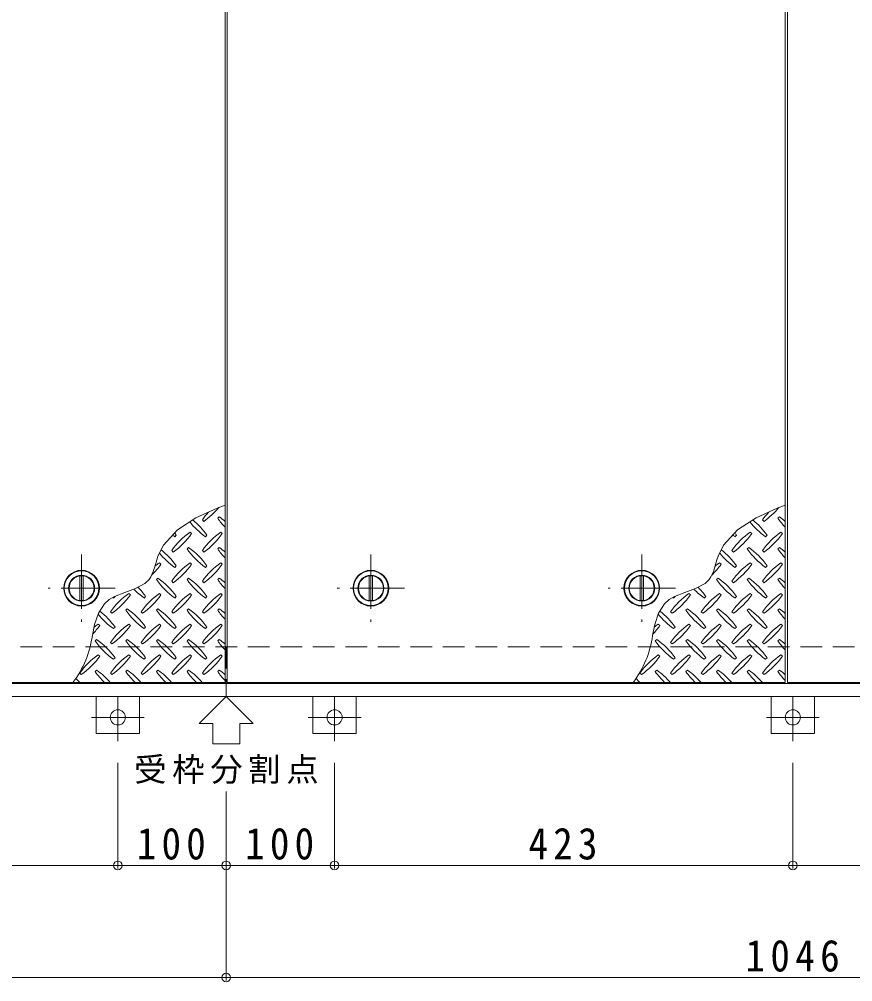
# Model space of a CAD drawing. Units: millimetres at full size, sheet at 1:10. Extents: x -2620 to 2461, y -1962 to 1488.
# Drawn here: x -1197 to -428, y -288 to 600 of the extents above; entities that cross this region are included whole.
import ezdxf

# ---------------------------------------------------------------- set-up
doc = ezdxf.new("R2010")
doc.units = ezdxf.units.MM
doc.header["$LTSCALE"] = 10
doc.header["$PDMODE"] = 32
doc.header["$PDSIZE"] = 8
doc.linetypes.add('CHAIN1', pattern=[8, 5, -1, 1, -1])
doc.linetypes.add('DASHED2', pattern=[3, 2, -1])
for name, color, linetype, lineweight in [('0-1', 2, 'DASHED2', 9), ('0-2', 3, 'Continuous', 9), ('0-3', 2, 'Continuous', 9), ('0-5', 7, 'Continuous', 9), ('0-9', 134, 'Continuous', 5), ('0-C', 2, 'Continuous', 9), ('0-E', 3, 'Continuous', 9), ('0-F', 7, 'Continuous', 9)]:
    doc.layers.add(name, color=color, linetype=linetype, lineweight=lineweight)
doc.styles.add('ＭＳ ゴシック', font='')
doc.styles.get('ＭＳ ゴシック').set_extended_font_data('MS Gothic')

msp = doc.modelspace()

# ---------------------------------------------------------------- linework, layer by layer
at = {"layer": '0-1'}
for p, q in [((-6.03, 20.77), (-2006.03, 20.77)), ((-1006.03, 20.77), (-1006.03, -25.23))]:
    msp.add_line(p, q, dxfattribs=at)
at = {"layer": '0-2'}
for p, q in [((-1007.03, 1053.77), (-1007.03, -12.23)), ((-1005.03, 1053.77), (-1005.03, -12.23)), ((-490.03, 1053.77), (-490.03, -12.23)), ((-488.03, 1053.77), (-488.03, -12.23)), ((-1007.03, -12.23), (-1522.03, -12.23)), ((-490.03, -12.23), (-1005.03, -12.23)), ((26.97, -12.23), (-488.03, -12.23))]:
    msp.add_line(p, q, dxfattribs=at)
for centre in [(-1139.53, 74.77), (-872.53, 74.77), (-622.53, 74.77)]:
    msp.add_circle(centre, 16.5, dxfattribs=at)
at = {"layer": '0-3'}
for p, q in [((27.97, -13.23), (-2040.03, -13.23)), ((39.97, -25.23), (-2052.03, -25.23))]:
    msp.add_line(p, q, dxfattribs=at)
at = {"layer": '0-5'}
for p, q in [((-1006.03, -25.23), (-1031.03, -50.23)), ((-1006.03, -25.23), (-981.03, -50.23)), ((-1031.03, -50.23), (-1018.53, -50.23)), ((-993.53, -50.23), (-981.03, -50.23)), ((-993.53, -50.23), (-993.53, -68.93))]:
    msp.add_line(p, q, dxfattribs=at)
msp.add_lwpolyline([(-1018.53, -50.23), (-1018.53, -68.93), (-993.53, -68.93)], dxfattribs=at)
at = {"layer": '0-9'}
for p, q in [((-1028.08, 137.84), (-1026.67, 136.42)), ((-1012.53, 140.67), (-1013.94, 139.25)), ((-511.08, 137.84), (-509.67, 136.42)), ((-495.53, 140.67), (-496.94, 139.25)), ((-1037.98, 125.11), (-1039.4, 126.52)), ((-1009.7, 125.11), (-1011.11, 126.52)), ((-520.98, 125.11), (-522.4, 126.52)), ((-492.7, 125.11), (-494.11, 126.52)), ((-1053.54, 122.28), (-1052.12, 123.69)), ((-1025.25, 122.28), (-1023.84, 123.69)), ((-536.54, 122.28), (-535.12, 123.69)), ((-508.25, 122.28), (-506.84, 123.69)), ((-1056.37, 109.55), (-1054.95, 108.14)), ((-1040.81, 112.38), (-1042.22, 110.97)), ((-1028.08, 109.55), (-1026.67, 108.14)), ((-1012.53, 112.38), (-1013.94, 110.97)), ((-539.37, 109.55), (-537.95, 108.14)), ((-523.81, 112.38), (-525.22, 110.97)), ((-511.08, 109.55), (-509.67, 108.14)), ((-495.53, 112.38), (-496.94, 110.97)), ((-1066.27, 96.82), (-1067.68, 98.24)), ((-1037.98, 96.82), (-1039.4, 98.24)), ((-1009.7, 96.82), (-1011.11, 98.24)), ((-549.27, 96.82), (-550.68, 98.24)), ((-520.98, 96.82), (-522.4, 98.24)), ((-492.7, 96.82), (-494.11, 98.24)), ((-1053.54, 94), (-1052.12, 95.41)), ((-1025.25, 94), (-1023.84, 95.41)), ((-536.54, 94), (-535.12, 95.41)), ((-508.25, 94), (-506.84, 95.41)), ((-1069.09, 84.1), (-1070.51, 82.68)), ((-1056.37, 81.27), (-1054.95, 79.85)), ((-1040.81, 84.1), (-1042.22, 82.68)), ((-1028.08, 81.27), (-1026.67, 79.85)), ((-1012.53, 84.1), (-1013.94, 82.68)), ((-552.09, 84.1), (-553.51, 82.68)), ((-539.37, 81.27), (-537.95, 79.85)), ((-523.81, 84.1), (-525.22, 82.68)), ((-511.08, 81.27), (-509.67, 79.85)), ((-495.53, 84.1), (-496.94, 82.68)), ((-1110.11, 65.71), (-1108.69, 67.13)), ((-1094.55, 68.54), (-1095.96, 69.95)), ((-1081.82, 65.71), (-1080.41, 67.13)), ((-1066.27, 68.54), (-1067.68, 69.95)), ((-1053.54, 65.71), (-1052.12, 67.13)), ((-1037.98, 68.54), (-1039.4, 69.95)), ((-1025.25, 65.71), (-1023.84, 67.13)), ((-1009.7, 68.54), (-1011.11, 69.95)), ((-593.11, 65.71), (-591.69, 67.13)), ((-577.55, 68.54), (-578.96, 69.95)), ((-564.82, 65.71), (-563.41, 67.13)), ((-549.27, 68.54), (-550.68, 69.95)), ((-536.54, 65.71), (-535.12, 67.13)), ((-520.98, 68.54), (-522.4, 69.95)), ((-508.25, 65.71), (-506.84, 67.13)), ((-492.7, 68.54), (-494.11, 69.95)), ((-1097.38, 55.81), (-1098.79, 54.4)), ((-1069.09, 55.81), (-1070.51, 54.4)), ((-1040.81, 55.81), (-1042.22, 54.4)), ((-1012.53, 55.81), (-1013.94, 54.4)), ((-580.38, 55.81), (-581.79, 54.4)), ((-552.09, 55.81), (-553.51, 54.4)), ((-523.81, 55.81), (-525.22, 54.4)), ((-495.53, 55.81), (-496.94, 54.4)), ((-1112.93, 52.98), (-1111.52, 51.57)), ((-1084.65, 52.98), (-1083.24, 51.57)), ((-1056.37, 52.98), (-1054.95, 51.57)), ((-1028.08, 52.98), (-1026.67, 51.57)), ((-595.93, 52.98), (-594.52, 51.57)), ((-567.65, 52.98), (-566.24, 51.57)), ((-539.37, 52.98), (-537.95, 51.57)), ((-511.08, 52.98), (-509.67, 51.57)), ((-1122.83, 40.26), (-1124.25, 41.67)), ((-1110.11, 37.43), (-1108.69, 38.84)), ((-1094.55, 40.26), (-1095.96, 41.67)), ((-1081.82, 37.43), (-1080.41, 38.84)), ((-1066.27, 40.26), (-1067.68, 41.67)), ((-1053.54, 37.43), (-1052.12, 38.84)), ((-1037.98, 40.26), (-1039.4, 41.67)), ((-1025.25, 37.43), (-1023.84, 38.84)), ((-1009.7, 40.26), (-1011.11, 41.67)), ((-605.83, 40.26), (-607.25, 41.67)), ((-593.11, 37.43), (-591.69, 38.84)), ((-577.55, 40.26), (-578.96, 41.67)), ((-564.82, 37.43), (-563.41, 38.84)), ((-549.27, 40.26), (-550.68, 41.67)), ((-536.54, 37.43), (-535.12, 38.84)), ((-520.98, 40.26), (-522.4, 41.67)), ((-508.25, 37.43), (-506.84, 38.84)), ((-492.7, 40.26), (-494.11, 41.67)), ((-1125.66, 27.53), (-1127.08, 26.11)), ((-1097.38, 27.53), (-1098.79, 26.11)), ((-1069.09, 27.53), (-1070.51, 26.11)), ((-1040.81, 27.53), (-1042.22, 26.11)), ((-1012.53, 27.53), (-1013.94, 26.11)), ((-608.66, 27.53), (-610.08, 26.11)), ((-580.38, 27.53), (-581.79, 26.11)), ((-552.09, 27.53), (-553.51, 26.11)), ((-523.81, 27.53), (-525.22, 26.11)), ((-495.53, 27.53), (-496.94, 26.11)), ((-1112.93, 24.7), (-1111.52, 23.29)), ((-1084.65, 24.7), (-1083.24, 23.29)), ((-1056.37, 24.7), (-1054.95, 23.29)), ((-1028.08, 24.7), (-1026.67, 23.29)), ((-595.93, 24.7), (-594.52, 23.29)), ((-567.65, 24.7), (-566.24, 23.29)), ((-539.37, 24.7), (-537.95, 23.29)), ((-511.08, 24.7), (-509.67, 23.29)), ((-1122.83, 11.97), (-1124.25, 13.39)), ((-1110.11, 9.14), (-1108.69, 10.56)), ((-1094.55, 11.97), (-1095.96, 13.39)), ((-1081.82, 9.14), (-1080.41, 10.56)), ((-1066.27, 11.97), (-1067.68, 13.39)), ((-1053.54, 9.14), (-1052.12, 10.56)), ((-1037.98, 11.97), (-1039.4, 13.39)), ((-1025.25, 9.14), (-1023.84, 10.56)), ((-1009.7, 11.97), (-1011.11, 13.39)), ((-605.83, 11.97), (-607.25, 13.39)), ((-593.11, 9.14), (-591.69, 10.56)), ((-577.55, 11.97), (-578.96, 13.39)), ((-564.82, 9.14), (-563.41, 10.56)), ((-549.27, 11.97), (-550.68, 13.39)), ((-536.54, 9.14), (-535.12, 10.56)), ((-520.98, 11.97), (-522.4, 13.39)), ((-508.25, 9.14), (-506.84, 10.56)), ((-492.7, 11.97), (-494.11, 13.39)), ((-1141.22, -3.58), (-1139.8, -5)), ((-1125.66, -0.76), (-1127.08, -2.17)), ((-1112.93, -3.58), (-1111.52, -5)), ((-1097.38, -0.76), (-1098.79, -2.17)), ((-1084.65, -3.58), (-1083.24, -5)), ((-1069.09, -0.76), (-1070.51, -2.17)), ((-1056.37, -3.58), (-1054.95, -5)), ((-1040.81, -0.76), (-1042.22, -2.17)), ((-1028.08, -3.58), (-1026.67, -5)), ((-1012.53, -0.76), (-1013.94, -2.17)), ((-624.22, -3.58), (-622.8, -5)), ((-608.66, -0.76), (-610.08, -2.17)), ((-595.93, -3.58), (-594.52, -5)), ((-580.38, -0.76), (-581.79, -2.17)), ((-567.65, -3.58), (-566.24, -5)), ((-552.09, -0.76), (-553.51, -2.17)), ((-539.37, -3.58), (-537.95, -5)), ((-523.81, -0.76), (-525.22, -2.17)), ((-511.08, -3.58), (-509.67, -5)), ((-495.53, -0.76), (-496.94, -2.17))]:
    msp.add_line(p, q, dxfattribs=at)
for points in [[(-1007.03, 151.5), (-1014.47, 148.5), (-1034.05, 139.54), (-1051.11, 128.59), (-1064.08, 114.39), (-1069.1, 104.17), (-1070.12, 101.04), (-1071.71, 95.51), (-1073.42, 90.12), (-1075.62, 85.19), (-1077.28, 82.69), (-1081.13, 78.99), (-1089.77, 74.39), (-1099.64, 70.89), (-1109.25, 67.12), (-1114.11, 64.27), (-1118.47, 60.33), (-1123.95, 51.67), (-1127.5, 41.24), (-1129.62, 30.96)], [(-490.03, 151.5), (-497.47, 148.5), (-517.05, 139.54), (-534.11, 128.59), (-547.08, 114.39), (-552.1, 104.17), (-553.12, 101.04), (-554.71, 95.51), (-556.42, 90.12), (-558.62, 85.19), (-560.28, 82.69), (-564.13, 78.99), (-572.77, 74.39), (-582.64, 70.89), (-592.25, 67.12), (-597.11, 64.27), (-601.47, 60.33), (-606.95, 51.67), (-610.5, 41.24), (-612.62, 30.96)]]:
    msp.add_lwpolyline(points, dxfattribs=at)
for centre, radius, start, end in [((-969.04, 95.76), 72.5, 137.34286, 144.5273), ((-1068.74, 195.47), 72.5, 305.47272, 320.22835), ((-452.04, 95.76), 72.5, 137.34286, 144.5273), ((-551.74, 195.47), 72.5, 305.47272, 320.22835), ((-983.18, 181.32), 72.5, 218.78026, 234.5273), ((-1082.88, 81.62), 72.5, 35.47258, 50.66101), ((-954.9, 181.32), 72.5, 215.47272, 224.0249), ((-1054.6, 81.62), 72.5, 48.99213, 54.5273), ((-466.18, 181.32), 72.5, 218.78026, 234.5273), ((-565.88, 81.62), 72.5, 35.47258, 50.66101), ((-437.9, 181.32), 72.5, 215.47272, 224.0249), ((-537.6, 81.62), 72.5, 48.99213, 54.5273), ((-997.32, 67.48), 72.5, 125.47256, 144.5273), ((-1097.02, 167.18), 72.5, 305.47272, 324.5273), ((-1111.17, 81.62), 72.5, 35.47258, 37.53071), ((-969.04, 67.48), 72.5, 125.47256, 144.5273), ((-1068.74, 167.18), 72.5, 305.47272, 324.5273), ((-480.32, 67.48), 72.5, 125.47256, 144.5273), ((-580.02, 167.18), 72.5, 305.47272, 324.5273), ((-594.17, 81.62), 72.5, 35.47258, 37.53071), ((-452.04, 67.48), 72.5, 125.47256, 144.5273), ((-551.74, 167.18), 72.5, 305.47272, 324.5273), ((-1011.46, 181.32), 72.5, 232.56849, 234.5273), ((-494.46, 181.32), 72.5, 232.56849, 234.5273), ((-1011.46, 153.04), 72.5, 219.23573, 234.5273), ((-1111.17, 53.34), 72.5, 35.47258, 51.61918), ((-983.18, 153.04), 72.5, 215.47272, 234.5273), ((-1082.88, 53.34), 72.5, 35.47258, 54.5273), ((-954.9, 153.04), 72.5, 215.47272, 224.0249), ((-1054.6, 53.34), 72.5, 48.99213, 54.5273), ((-494.46, 153.04), 72.5, 219.23573, 234.5273), ((-594.17, 53.34), 72.5, 35.47258, 51.61918), ((-466.18, 153.04), 72.5, 215.47272, 234.5273), ((-565.88, 53.34), 72.5, 35.47258, 54.5273), ((-437.9, 153.04), 72.5, 215.47272, 224.0249), ((-537.6, 53.34), 72.5, 48.99213, 54.5273), ((-1025.61, 39.2), 72.5, 125.47256, 129.65204), ((-997.32, 39.2), 72.5, 125.47256, 144.5273), ((-969.04, 39.2), 72.5, 125.47256, 144.5273), ((-508.61, 39.2), 72.5, 125.47256, 129.65204), ((-480.32, 39.2), 72.5, 125.47256, 144.5273), ((-452.04, 39.2), 72.5, 125.47256, 144.5273), ((-1125.31, 138.9), 72.5, 314.04409, 324.5273), ((-1097.02, 138.9), 72.5, 305.47272, 324.5273), ((-1068.74, 138.9), 72.5, 305.47272, 324.5273), ((-608.31, 138.9), 72.5, 314.04409, 324.5273), ((-580.02, 138.9), 72.5, 305.47272, 324.5273), ((-551.74, 138.9), 72.5, 305.47272, 324.5273), ((-1011.46, 124.76), 72.5, 215.47272, 234.5273), ((-1111.17, 25.05), 72.5, 35.47258, 54.5273), ((-983.18, 124.76), 72.5, 215.47272, 234.5273), ((-1082.88, 25.05), 72.5, 35.47258, 54.5273), ((-954.9, 124.76), 72.5, 215.47272, 224.0249), ((-1054.6, 25.05), 72.5, 48.99213, 54.5273), ((-494.46, 124.76), 72.5, 215.47272, 234.5273), ((-594.17, 25.05), 72.5, 35.47258, 54.5273), ((-466.18, 124.76), 72.5, 215.47272, 234.5273), ((-565.88, 25.05), 72.5, 35.47258, 54.5273), ((-437.9, 124.76), 72.5, 215.47272, 224.0249), ((-537.6, 25.05), 72.5, 48.99213, 54.5273), ((-1039.75, 124.76), 72.5, 224.62221, 234.5273), ((-1139.45, 25.05), 72.5, 35.47258, 44.20971), ((-522.75, 124.76), 72.5, 224.62221, 234.5273), ((-622.45, 25.05), 72.5, 35.47258, 44.20971), ((-1053.89, 10.91), 72.5, 125.47256, 144.52728), ((-1153.59, 110.61), 72.5, 305.47272, 324.5273), ((-1068.03, 124.76), 72.5, 233.85287, 234.5273), ((-1167.74, 25.05), 72.5, 35.47258, 35.63132), ((-1025.61, 10.91), 72.5, 125.47256, 144.52728), ((-1125.31, 110.61), 72.5, 305.47272, 324.5273), ((-997.32, 10.91), 72.5, 125.47256, 144.52728), ((-1097.02, 110.61), 72.5, 305.47272, 324.5273), ((-969.04, 10.91), 72.5, 125.47256, 144.5273), ((-1068.74, 110.61), 72.5, 305.47272, 324.5273), ((-536.89, 10.91), 72.5, 125.47256, 144.52728), ((-636.59, 110.61), 72.5, 305.47272, 324.5273), ((-551.03, 124.76), 72.5, 233.85287, 234.5273), ((-650.74, 25.05), 72.5, 35.47258, 35.63132), ((-508.61, 10.91), 72.5, 125.47256, 144.52728), ((-608.31, 110.61), 72.5, 305.47272, 324.5273), ((-480.32, 10.91), 72.5, 125.47256, 144.52728), ((-580.02, 110.61), 72.5, 305.47272, 324.5273), ((-452.04, 10.91), 72.5, 125.47256, 144.5273), ((-551.74, 110.61), 72.5, 305.47272, 324.5273), ((-1167.74, -3.23), 72.5, 35.47258, 51.62194), ((-1039.75, 96.47), 72.5, 215.47272, 234.5273), ((-1139.45, -3.23), 72.5, 35.47258, 54.5273), ((-1011.46, 96.47), 72.5, 215.47272, 234.5273), ((-1111.17, -3.23), 72.5, 35.47258, 54.5273), ((-983.18, 96.47), 72.5, 215.47272, 234.5273), ((-1082.88, -3.23), 72.5, 35.47258, 54.5273), ((-954.9, 96.47), 72.5, 215.47272, 224.0249), ((-1054.6, -3.23), 72.5, 48.99213, 54.5273), ((-650.74, -3.23), 72.5, 35.47258, 51.62194), ((-522.75, 96.47), 72.5, 215.47272, 234.5273), ((-622.45, -3.23), 72.5, 35.47258, 54.5273), ((-494.46, 96.47), 72.5, 215.47272, 234.5273), ((-594.17, -3.23), 72.5, 35.47258, 54.5273), ((-466.18, 96.47), 72.5, 215.47272, 234.5273), ((-565.88, -3.23), 72.5, 35.47258, 54.5273), ((-437.9, 96.47), 72.5, 215.47272, 224.0249), ((-537.6, -3.23), 72.5, 48.99213, 54.5273), ((-1068.03, 96.47), 72.5, 219.13086, 234.5273), ((-551.03, 96.47), 72.5, 219.13086, 234.5273), ((-1181.88, 82.33), 72.5, 316.46192, 324.5273), ((-1082.18, -17.37), 72.5, 125.47256, 129.20126), ((-1053.89, -17.37), 72.5, 125.47256, 144.5273), ((-1153.59, 82.33), 72.5, 305.47272, 324.5273), ((-1025.61, -17.37), 72.5, 125.47256, 144.5273), ((-1125.31, 82.33), 72.5, 305.47272, 324.5273), ((-997.32, -17.37), 72.5, 125.47256, 144.5273), ((-1097.02, 82.33), 72.5, 305.47272, 324.5273), ((-969.04, -17.37), 72.5, 125.47256, 144.5273), ((-1068.74, 82.33), 72.5, 305.47272, 324.5273), ((-664.88, 82.33), 72.5, 316.46192, 324.5273), ((-565.18, -17.37), 72.5, 125.47256, 129.20126), ((-536.89, -17.37), 72.5, 125.47256, 144.5273), ((-636.59, 82.33), 72.5, 305.47272, 324.5273), ((-508.61, -17.37), 72.5, 125.47256, 144.5273), ((-608.31, 82.33), 72.5, 305.47272, 324.5273), ((-480.32, -17.37), 72.5, 125.47256, 144.5273), ((-580.02, 82.33), 72.5, 305.47272, 324.5273), ((-452.04, -17.37), 72.5, 125.47256, 144.5273), ((-551.74, 82.33), 72.5, 305.47272, 324.5273), ((-1220.69, 43.35), 91.91, 322.79805, 352.25462), ((-1167.74, -31.52), 72.5, 35.47258, 54.5273), ((-1139.45, -31.52), 72.5, 35.47258, 54.5273), ((-1111.17, -31.52), 72.5, 35.47258, 54.5273), ((-1082.88, -31.52), 72.5, 35.47258, 54.5273), ((-1054.6, -31.52), 72.5, 48.99213, 54.5273), ((-703.69, 43.35), 91.91, 322.79805, 352.25462), ((-650.74, -31.52), 72.5, 35.47258, 54.5273), ((-622.45, -31.52), 72.5, 35.47258, 54.5273), ((-594.17, -31.52), 72.5, 35.47258, 54.5273), ((-565.88, -31.52), 72.5, 35.47258, 54.5273), ((-537.6, -31.52), 72.5, 48.99213, 54.5273), ((-1068.03, 68.19), 72.5, 215.47272, 234.5273), ((-1039.75, 68.19), 72.5, 215.47272, 234.5273), ((-1011.46, 68.19), 72.5, 215.47272, 234.5273), ((-983.18, 68.19), 72.5, 215.47272, 234.5273), ((-954.9, 68.19), 72.5, 215.47272, 224.0249), ((-551.03, 68.19), 72.5, 215.47272, 234.5273), ((-522.75, 68.19), 72.5, 215.47272, 234.5273), ((-494.46, 68.19), 72.5, 215.47272, 234.5273), ((-466.18, 68.19), 72.5, 215.47272, 234.5273), ((-437.9, 68.19), 72.5, 215.47272, 224.0249), ((-1082.18, -45.66), 72.5, 125.47256, 144.5273), ((-1181.88, 54.04), 72.5, 305.47272, 324.5273), ((-1053.89, -45.66), 72.5, 125.47256, 144.5273), ((-1153.59, 54.04), 72.5, 305.47272, 324.5273), ((-1025.61, -45.66), 72.5, 125.47256, 144.5273), ((-1125.31, 54.04), 72.5, 305.47272, 324.5273), ((-997.32, -45.66), 72.5, 125.47256, 144.5273), ((-1097.02, 54.04), 72.5, 305.47272, 324.5273), ((-969.04, -45.66), 72.5, 125.47256, 144.5273), ((-1068.74, 54.04), 72.5, 305.47272, 324.5273), ((-565.18, -45.66), 72.5, 125.47256, 144.5273), ((-664.88, 54.04), 72.5, 305.47272, 324.5273), ((-536.89, -45.66), 72.5, 125.47256, 144.5273), ((-636.59, 54.04), 72.5, 305.47272, 324.5273), ((-508.61, -45.66), 72.5, 125.47256, 144.5273), ((-608.31, 54.04), 72.5, 305.47272, 324.5273), ((-480.32, -45.66), 72.5, 125.47256, 144.5273), ((-580.02, 54.04), 72.5, 305.47272, 324.5273), ((-452.04, -45.66), 72.5, 125.47256, 144.5273), ((-551.74, 54.04), 72.5, 305.47272, 324.5273), ((-1196.02, -59.8), 72.5, 41.00789, 45.04254), ((-1068.03, 39.9), 72.5, 215.47272, 225.97511), ((-1167.74, -59.8), 72.5, 41.00789, 54.5273), ((-1039.75, 39.9), 72.5, 215.47272, 225.97511), ((-1139.45, -59.8), 72.5, 41.00789, 54.5273), ((-1011.46, 39.9), 72.5, 215.47272, 225.97511), ((-1111.17, -59.8), 72.5, 41.00789, 54.5273), ((-983.18, 39.9), 72.5, 215.47272, 225.97511), ((-1082.88, -59.8), 72.5, 41.00789, 54.5273), ((-954.9, 39.9), 72.5, 215.47272, 224.0249), ((-1054.6, -59.8), 72.5, 48.99213, 54.5273), ((-679.02, -59.8), 72.5, 41.00789, 45.04254), ((-551.03, 39.9), 72.5, 215.47272, 225.97511), ((-650.74, -59.8), 72.5, 41.00789, 54.5273), ((-522.75, 39.9), 72.5, 215.47272, 225.97511), ((-622.45, -59.8), 72.5, 41.00789, 54.5273), ((-494.46, 39.9), 72.5, 215.47272, 225.97511), ((-594.17, -59.8), 72.5, 41.00789, 54.5273), ((-466.18, 39.9), 72.5, 215.47272, 225.97511), ((-565.88, -59.8), 72.5, 41.00789, 54.5273), ((-437.9, 39.9), 72.5, 215.47272, 224.0249), ((-537.6, -59.8), 72.5, 48.99213, 54.5273), ((-1096.32, 39.9), 72.5, 225.48056, 225.97511), ((-579.32, 39.9), 72.5, 225.48056, 225.97511)]:
    msp.add_arc(centre, radius, start, end, dxfattribs=at)
at = {"layer": '0-C', "linetype": 'CHAIN1'}
for p, q in [((-1139.53, 105.77), (-1139.53, 43.77)), ((-872.53, 105.77), (-872.53, 43.77)), ((-622.53, 105.77), (-622.53, 43.77)), ((-1108.53, 74.77), (-1170.53, 74.77)), ((-841.53, 74.77), (-903.53, 74.77)), ((-591.53, 74.77), (-653.53, 74.77))]:
    msp.add_line(p, q, dxfattribs=at)
at = {"layer": '0-C'}
for p, q in [((-1141.03, 63.37), (-1141.03, 86.17)), ((-1138.03, 63.37), (-1138.03, 86.17)), ((-874.03, 63.37), (-874.03, 86.17)), ((-871.03, 63.37), (-871.03, 86.17)), ((-624.03, 63.37), (-624.03, 86.17)), ((-621.03, 63.37), (-621.03, 86.17))]:
    msp.add_line(p, q, dxfattribs=at)
for centre, radius in [((-1139.53, 74.77), 16), ((-872.53, 74.77), 16), ((-622.53, 74.77), 16), ((-1139.53, 74.77), 12), ((-1139.53, 74.77), 11.5), ((-872.53, 74.77), 12), ((-872.53, 74.77), 11.5), ((-622.53, 74.77), 12), ((-622.53, 74.77), 11.5)]:
    msp.add_circle(centre, radius, dxfattribs=at)
at = {"layer": '0-E'}
for p, q in [((-1126.03, -59.43), (-1126.03, -25.23)), ((-1086.03, -59.43), (-1086.03, -25.23)), ((-926.03, -59.43), (-926.03, -25.23)), ((-886.03, -59.43), (-886.03, -25.23)), ((-503.03, -59.43), (-503.03, -25.23)), ((-463.03, -59.43), (-463.03, -25.23)), ((-1086.03, -59.43), (-1126.03, -59.43)), ((-886.03, -59.43), (-926.03, -59.43)), ((-503.03, -59.43), (-463.03, -59.43))]:
    msp.add_line(p, q, dxfattribs=at)
at = {"layer": '0-E', "linetype": 'CHAIN1'}
for p, q in [((-1106.03, -66.4), (-1106.03, -25.23)), ((-906.03, -66.4), (-906.03, -25.23)), ((-483.03, -66.4), (-483.03, -25.23)), ((-1130.4, -44.43), (-1081.65, -44.43)), ((-930.4, -44.43), (-881.65, -44.43)), ((-458.65, -44.43), (-507.4, -44.43))]:
    msp.add_line(p, q, dxfattribs=at)
at = {"layer": '0-E'}
for centre in [(-1106.03, -44.43), (-906.03, -44.43), (-483.03, -44.43)]:
    msp.add_circle(centre, 7, dxfattribs=at)
at = {"layer": '0-F'}
for p, q in [((-1106.03, -183.98), (-1106.03, -86.4)), ((-906.03, -183.98), (-906.03, -86.4)), ((-483.03, -183.98), (-483.03, -86.4)), ((-1006.03, -287.35), (-1006.03, -112.89)), ((-1529.03, -180.98), (-1106.03, -180.98)), ((-1106.03, -180.98), (-1006.03, -180.98)), ((-1006.03, -180.98), (-906.03, -180.98)), ((-906.03, -180.98), (-483.03, -180.98)), ((-483.03, -180.98), (-60.03, -180.98)), ((-1006.03, -284.35), (-2052.03, -284.35)), ((39.97, -284.35), (-1006.03, -284.35))]:
    msp.add_line(p, q, dxfattribs=at)
for p in [(-1106.03, -180.98), (-1006.03, -180.98), (-906.03, -180.98), (-483.03, -180.98), (-1006.03, -284.35)]:
    msp.add_point(p, dxfattribs=at)

# ---------------------------------------------------------------- texts
at = {"layer": '0-5', "insert": (-1091.03, -105.94), "char_height": 21.99, "attachment_point": 7, "style": 'ＭＳ ゴシック'}
msp.add_mtext('\\T1.17;受枠分割点', dxfattribs=at)
at = {"layer": '0-F', "color": 2, "char_height": 29.33, "attachment_point": 7, "style": 'ＭＳ ゴシック'}
for s, insert in [('\\T1.27;\\W0.9;100', (-1088.53, -175.98)), ('\\T1.27;\\W0.9;100', (-988.53, -175.98)), ('\\T1.27;\\W0.9;423', (-727.03, -175.98)), ('\\T1.28;\\W0.9;1046', (-526.78, -279.35))]:
    msp.add_mtext(s, dxfattribs=dict(at, insert=insert))

doc.saveas('drawing.dxf')
